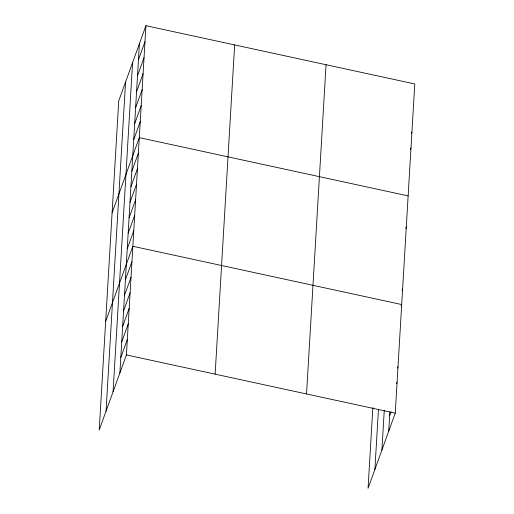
<?xml version="1.0" encoding="UTF-8"?>
<svg xmlns="http://www.w3.org/2000/svg" width="514" height="514" viewBox="0 0 514 514"><rect width="100%" height="100%" fill="white"/><g stroke="black" fill="none" stroke-linecap="round" stroke-linejoin="round"><path stroke-width="0.77" d="M106.038 411.213L125.564 81.983M113.067 391.809L132.586 62.58M119.884 372.978L139.403 43.748M145.937 25.7L118.747 100.821L99.221 430.045L126.412 354.93L145.937 25.7L414.779 83.955L395.253 413.179L368.063 488.3L372.849 407.589M215.135 374.153L234.654 44.924M306.537 393.955L326.062 64.732M374.879 469.468L378.426 409.709M381.902 450.065L384.254 410.487M388.719 431.227L389.869 411.83M138.459 59.74L144.987 41.692M137.508 75.731L144.042 57.684M136.557 91.723L143.091 73.675M135.612 107.709L142.147 89.667M134.662 123.701L141.196 105.653M133.717 139.692L140.245 121.645M112.11 212.757L139.3 137.636L408.142 195.892M131.847 171.207L138.382 153.159M130.929 186.723L137.456 168.682M130.003 202.246L136.538 184.198M129.085 217.769L135.619 199.721M128.166 233.292L134.7 215.244M127.247 248.808L133.775 230.76M105.666 321.398L132.856 246.283L401.697 304.539L401.151 306.042M125.403 279.854L131.937 261.806M124.484 295.37L131.019 277.322M123.566 310.893L130.093 292.845M122.64 326.416L129.175 308.368M121.722 341.932L128.256 323.884M120.803 357.455L127.337 339.407M411.386 133.434L411.932 131.925M410.442 149.42L410.982 147.916M405.752 228.434L406.298 226.931M402.07 290.519L402.616 289.016M397.47 368.127L398.016 366.617M396.551 383.643L397.097 382.14M389.644 415.71L391.006 411.952M126.412 354.93L395.253 413.179"/></g></svg>
